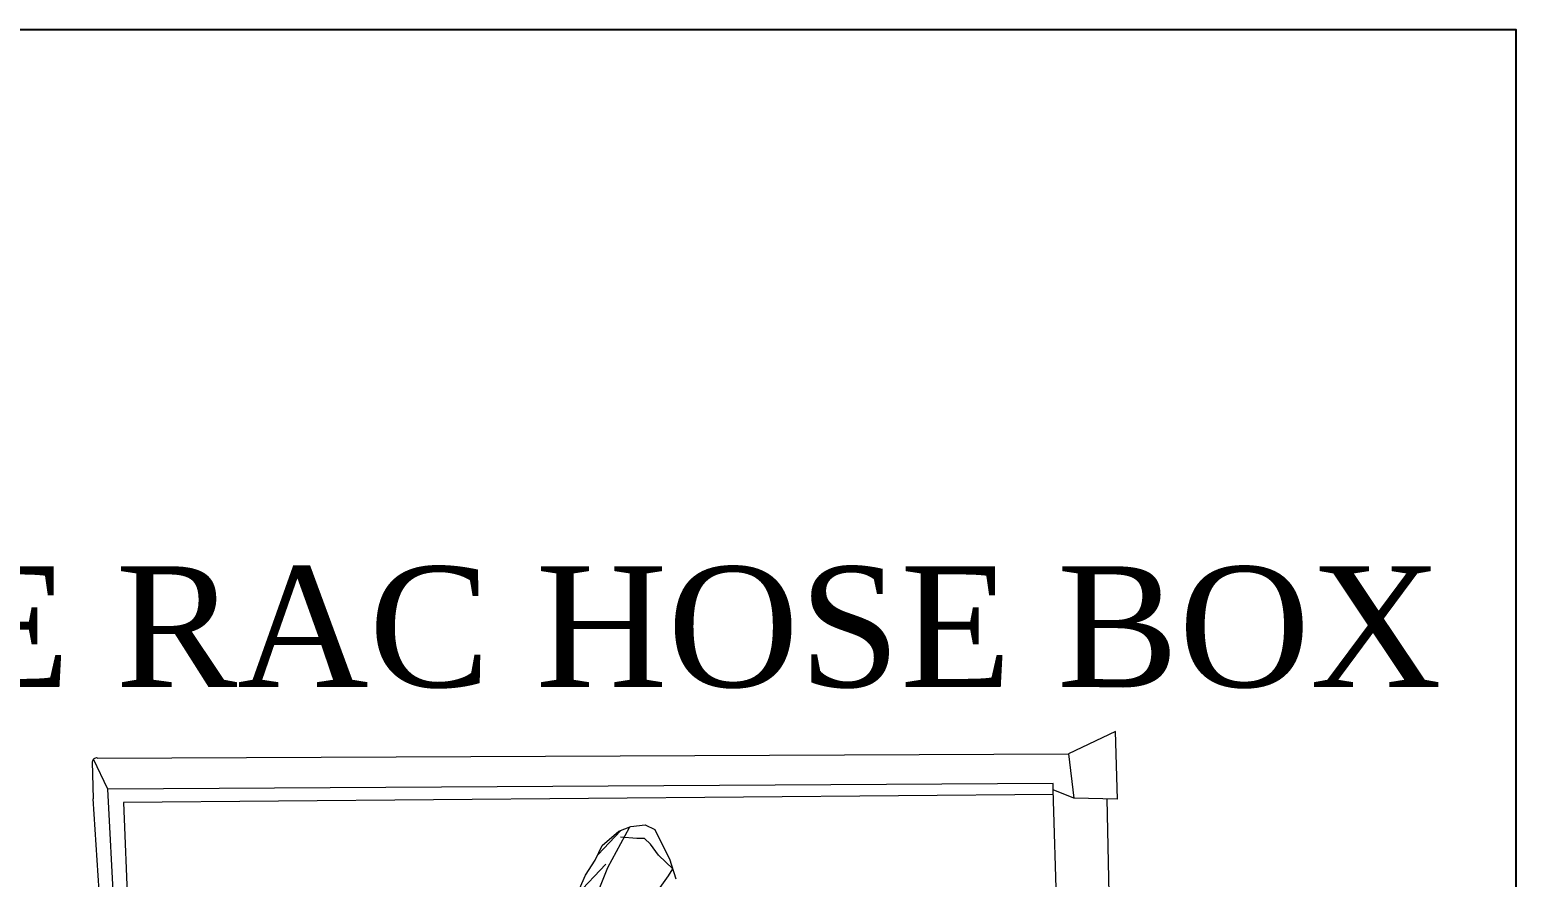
# Model space of a CAD drawing. Header units: inches. Extents: x -98933 to 1585249, y -3352739 to 192771.
# Drawn here: x 55506.9 to 55611.7, y 49491 to 49550.7 of the extents above; entities that cross this region are included whole.
import ezdxf

# ---------------------------------------------------------------- set-up
doc = ezdxf.new("R2010")
doc.units = ezdxf.units.IN
doc.header["$MEASUREMENT"] = 0
doc.layers.get('0').update_dxf_attribs({"lineweight": 0})
for name, color, linetype, lineweight in [('DIM 01', 250, 'Continuous', 9), ('Smoke Detector', 3, 'Continuous', 25), ('Text 2', 7, 'Continuous', 25)]:
    doc.layers.add(name, color=color, linetype=linetype, lineweight=lineweight)
doc.styles.add('ARIAL', font='times.ttf')

# ---------------------------------------------------------------- blocks, each defined once
blk = doc.blocks.new('fg')
at = {"lineweight": 0}
h = blk.add_hatch(dxfattribs=at)
h.set_pattern_fill('ANSI31', color=256, scale=0.299745, angle=-358.3895, style=0)
h.set_pattern_definition([(46.61052, (1326.2006, 10599.0195), (-0.3117619, 0.2947102), [])])
h.paths.add_polyline_path([(1256.112, 10715.969), (1256.132, 10715.246), (1256.154, 10714.478), (1256.178, 10713.976), (1256.269, 10713.505), (1256.398, 10712.829), (1256.506, 10712.108), (1256.699, 10711.499), (1256.91, 10711.022), (1257.561, 10710.514), (1258.048, 10710.374), (1258.442, 10710.451), (1258.522, 10710.548), (1257.856, 10710.822), (1257.495, 10711.332), (1257.128, 10712.05), (1256.957, 10713.189), (1256.828, 10714.086), (1256.801, 10715.021), (1256.784, 10715.645), (1256.762, 10716.441), (1256.841, 10717.31), (1256.926, 10718.006), (1257.315, 10718.987), (1258.064, 10720.379), (1257.857, 10720.296), (1257.278, 10719.797), (1257.029, 10719.286), (1256.692, 10718.771), (1256.403, 10718.105), (1256.244, 10717.508), (1256.073, 10716.934)])
for p, q in [((1275.114, 10723.758, 2.965), (1273.482, 10722.976, 2.965)), ((1275.18, 10721.405, 2.965), (1275.114, 10723.758, 2.965)), ((1239.73, 10722.836, 2.965), (1273.482, 10722.976, 2.965)), ((1273.482, 10722.976, 2.965), (1273.658, 10721.44, 2.965)), ((1239.552, 10722.698, 2.965), (1239.583, 10721.416, 2.965)), ((1240.096, 10721.748, 2.965), (1239.601, 10722.798, 2.965)), ((1272.943, 10721.948, 2.965), (1240.096, 10721.748, 2.965)), ((1272.95, 10721.728, 2.965), (1272.943, 10721.948, 2.965)), ((1239.797, 10718.219, 2.965), (1239.583, 10721.416, 2.965)), ((1240.926, 10706.116, 2.965), (1240.096, 10721.748, 2.965)), ((1272.954, 10721.563, 2.965), (1240.641, 10721.292, 2.965)), ((1274.166, 10682.328, 2.965), (1272.95, 10721.728, 2.965)), ((1273.658, 10721.44, 2.965), (1272.95, 10721.728, 2.965)), ((1275.18, 10721.405, 2.965), (1273.658, 10721.44, 2.965)), ((1275.666, 10681.155, 2.965), (1274.825, 10721.413, 2.965)), ((1240.641, 10721.292, 2.965), (1242.163, 10682.763, 2.965)), ((1258.207, 10720.406, 2.965), (1257.458, 10719.015, 2.965)), ((1257.857, 10720.296, 2.965), (1258.27, 10720.461, 2.965)), ((1258.27, 10720.461, 2.965), (1258.773, 10720.519, 2.965)), ((1258.773, 10720.519, 2.965), (1259.108, 10720.353, 2.965)), ((1259.108, 10720.353, 2.965), (1259.318, 10719.898, 2.965)), ((1257.278, 10719.797, 2.965), (1257.857, 10720.296, 2.965)), ((1258.473, 10720.035, 2.965), (1257.905, 10720.085, 2.965)), ((1258.74, 10720.043, 2.965), (1258.473, 10720.035, 2.965)), ((1258.953, 10719.841, 2.965), (1258.74, 10720.043, 2.965)), ((1259.23, 10719.464, 2.965), (1258.953, 10719.841, 2.965)), ((1259.318, 10719.898, 2.965), (1259.619, 10719.336, 2.965)), ((1257.029, 10719.286, 2.965), (1257.278, 10719.797, 2.965)), ((1259.728, 10718.988, 2.965), (1259.23, 10719.464, 2.965)), ((1259.619, 10719.336, 2.965), (1259.837, 10718.641, 2.965)), ((1256.692, 10718.771, 2.965), (1257.029, 10719.286, 2.965)), ((1257.458, 10719.015, 2.965), (1257.069, 10718.033, 2.965)), ((1259.577, 10718.739, 2.965), (1259.728, 10718.988, 2.965)), ((1256.403, 10718.105, 2.965), (1256.692, 10718.771, 2.965)), ((1259.177, 10718.173, 2.965), (1259.577, 10718.739, 2.965))]:
    blk.add_line(p, q, dxfattribs=at)
blk.add_ellipse((1239.704, 10722.686, 2.965), major_axis=(0.108, -0.108), ratio=1, start_param=2.183077, end_param=3.845968, dxfattribs=at)
at = {"layer": 'Text 2', "color": 7, "lineweight": 0, "style": 'ARIAL'}
blk.add_text('FIRE RAC HOSE BOX', height=4.19097, dxfattribs=at).set_placement((1225.071, 10725.304, 2.965))

msp = doc.modelspace()

# ---------------------------------------------------------------- linework, layer by layer
at = {"layer": 'DIM 01', "lineweight": -2}
msp.add_lwpolyline([(55265.02, 49265.16), (55611.67, 49265.16), (55611.67, 49550.7), (55265.02, 49550.7)], close=True, dxfattribs=at)

# ---------------------------------------------------------------- block references
at = {"layer": 'Smoke Detector', "color": 10, "linetype": 'ByBlock', "lineweight": -2, "xscale": 2.027240146067925, "yscale": 2.027240146591794, "zscale": 2.027240146339881}
msp.add_blockref('fg', (52998.48, 27761.65, -4.83), dxfattribs=at)

doc.saveas('drawing.dxf')
